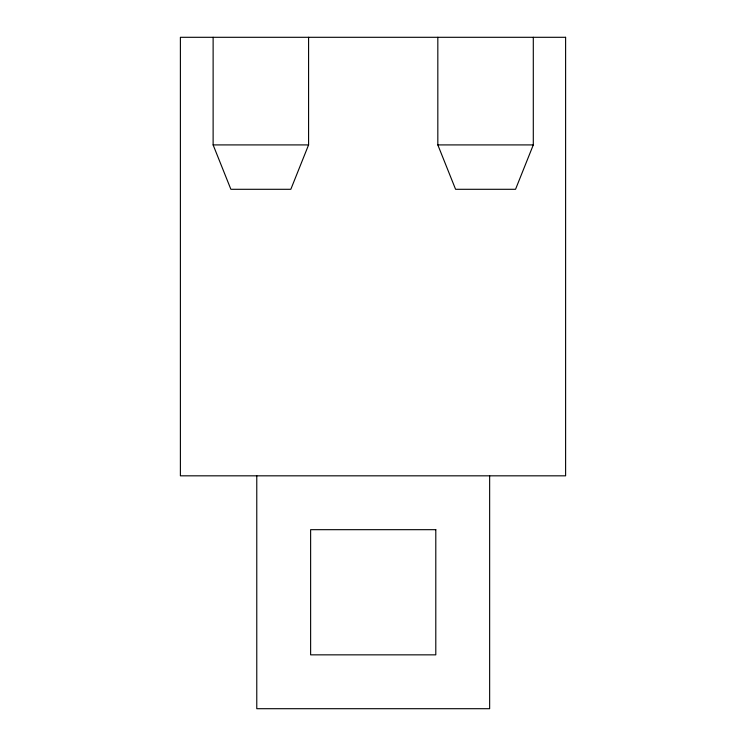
<?xml version="1.0" encoding="UTF-8"?>
<svg xmlns="http://www.w3.org/2000/svg" width="746" height="746" viewBox="0 0 746 746"><rect width="100%" height="100%" fill="white"/><g stroke="black" fill="none" stroke-linecap="round" stroke-linejoin="round"><path stroke-width="1.12" d="M308.583 37.3L308.583 144.911L290.828 189.297L230.878 189.297L213.123 144.911L213.123 37.3M533.297 37.3L533.297 144.911L515.542 189.297L455.582 189.297L437.827 144.911L437.827 37.3M213.123 144.911L308.583 144.911M437.827 144.911L533.297 144.911M489.646 475.827L489.646 708.7L256.773 708.7L256.773 475.827M565.608 37.3L180.392 37.3L180.392 475.827L565.608 475.827L565.608 37.3M435.795 529.679L310.625 529.679L310.625 654.848L435.795 654.848L435.795 529.679"/></g></svg>
